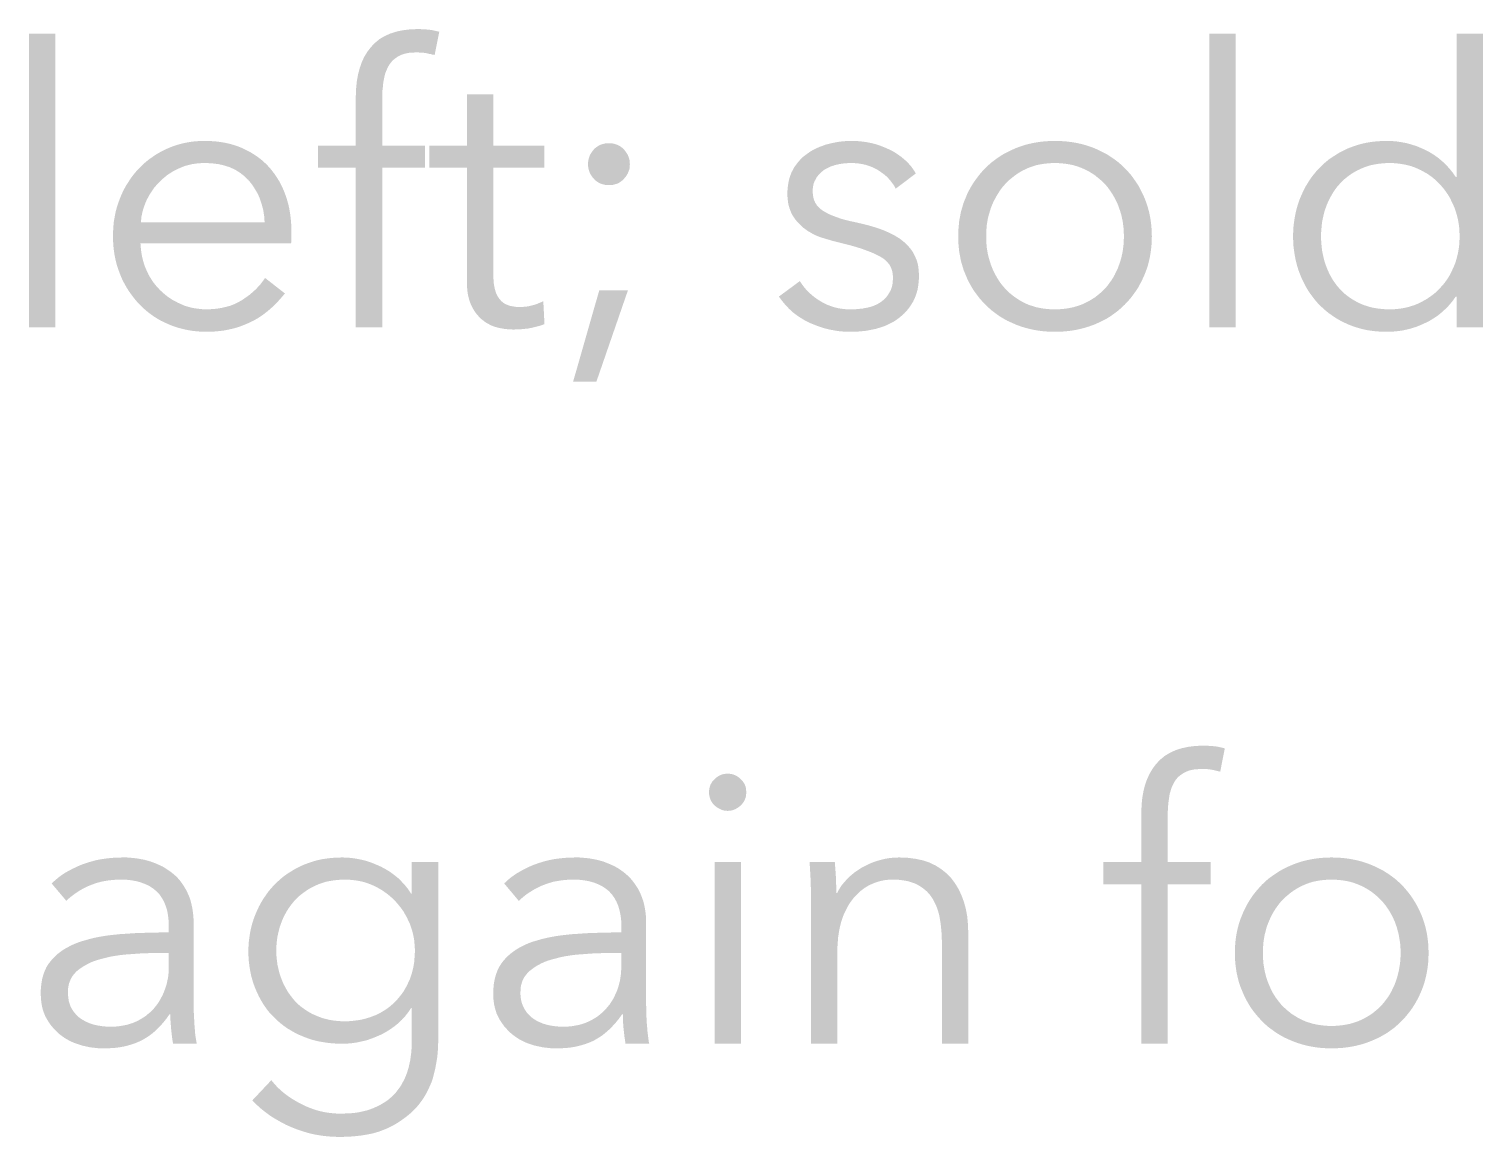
# Model space of a CAD drawing. Header units: millimetres. Extents: x 6 to 297, y 55 to 451.
# Drawn here: x 242.22 to 251.96, y 238.98 to 246.4 of the extents above; entities that cross this region are included whole.
import ezdxf

# ---------------------------------------------------------------- set-up
doc = ezdxf.new("R2010")
doc.units = ezdxf.units.MM
doc.layers.add('RASTER', color=7, linetype='Continuous')

msp = doc.modelspace()

# ---------------------------------------------------------------- hatches: boundary and pattern name
at = {"layer": 'RASTER'}
for points in [[(242.398, 244.4), (242.221, 244.4), (242.221, 246.366), (242.398, 246.366)], [(244.873, 245.469), (244.587, 245.469), (244.587, 244.4), (244.41, 244.4), (244.41, 245.469), (244.156, 245.469), (244.156, 245.617), (244.41, 245.617), (244.41, 245.95), (244.412, 246), (244.417, 246.048), (244.425, 246.093), (244.436, 246.135), (244.45, 246.175), (244.467, 246.212), (244.488, 246.246), (244.512, 246.277), (244.539, 246.305), (244.569, 246.33), (244.603, 246.35), (244.641, 246.367), (244.681, 246.38), (244.725, 246.389), (244.773, 246.395), (244.824, 246.397), (244.832, 246.397), (244.841, 246.397), (244.85, 246.396), (244.859, 246.396), (244.868, 246.395), (244.877, 246.395), (244.887, 246.394), (244.897, 246.393), (244.906, 246.392), (244.916, 246.391), (244.925, 246.389), (244.934, 246.387), (244.943, 246.385), (244.952, 246.383), (244.961, 246.381), (244.969, 246.379), (244.938, 246.223), (244.931, 246.225), (244.924, 246.226), (244.917, 246.228), (244.91, 246.23), (244.902, 246.231), (244.895, 246.233), (244.888, 246.234), (244.881, 246.236), (244.874, 246.237), (244.866, 246.238), (244.858, 246.239), (244.85, 246.239), (244.842, 246.24), (244.834, 246.24), (244.825, 246.241), (244.816, 246.241), (244.799, 246.24), (244.782, 246.239), (244.767, 246.238), (244.752, 246.235), (244.738, 246.232), (244.725, 246.228), (244.712, 246.223), (244.7, 246.217), (244.689, 246.211), (244.679, 246.204), (244.669, 246.197), (244.66, 246.189), (244.652, 246.181), (244.644, 246.171), (244.637, 246.162), (244.63, 246.151), (244.624, 246.14), (244.619, 246.129), (244.614, 246.117), (244.609, 246.105), (244.605, 246.092), (244.602, 246.079), (244.599, 246.065), (244.596, 246.051), (244.594, 246.037), (244.592, 246.022), (244.591, 246.007), (244.589, 245.992), (244.588, 245.976), (244.588, 245.961), (244.587, 245.945), (244.587, 245.929), (244.587, 245.617), (244.873, 245.617)], [(250.305, 244.4), (250.128, 244.4), (250.128, 246.366), (250.305, 246.366)], [(245.674, 245.469), (245.331, 245.469), (245.331, 244.759), (245.331, 244.742), (245.332, 244.726), (245.333, 244.711), (245.334, 244.697), (245.336, 244.683), (245.338, 244.671), (245.341, 244.658), (245.344, 244.647), (245.347, 244.636), (245.351, 244.626), (245.355, 244.617), (245.36, 244.608), (245.365, 244.599), (245.37, 244.592), (245.376, 244.585), (245.382, 244.578), (245.388, 244.572), (245.394, 244.567), (245.401, 244.562), (245.408, 244.557), (245.416, 244.553), (245.424, 244.55), (245.432, 244.547), (245.44, 244.544), (245.449, 244.542), (245.457, 244.54), (245.466, 244.539), (245.475, 244.537), (245.484, 244.536), (245.494, 244.536), (245.503, 244.535), (245.513, 244.535), (245.522, 244.535), (245.531, 244.536), (245.541, 244.537), (245.55, 244.538), (245.56, 244.539), (245.57, 244.541), (245.579, 244.543), (245.59, 244.546), (245.6, 244.548), (245.609, 244.551), (245.619, 244.554), (245.629, 244.558), (245.638, 244.562), (245.648, 244.566), (245.657, 244.57), (245.666, 244.574), (245.674, 244.421), (245.662, 244.416), (245.65, 244.412), (245.638, 244.408), (245.626, 244.405), (245.614, 244.402), (245.602, 244.399), (245.589, 244.396), (245.577, 244.394), (245.564, 244.391), (245.551, 244.39), (245.537, 244.388), (245.524, 244.387), (245.51, 244.386), (245.495, 244.385), (245.481, 244.385), (245.466, 244.384), (245.454, 244.385), (245.441, 244.385), (245.428, 244.386), (245.415, 244.388), (245.402, 244.389), (245.389, 244.392), (245.376, 244.394), (245.362, 244.397), (245.348, 244.401), (245.335, 244.405), (245.322, 244.41), (245.309, 244.416), (245.297, 244.423), (245.284, 244.43), (245.272, 244.438), (245.261, 244.447), (245.249, 244.456), (245.238, 244.467), (245.228, 244.478), (245.218, 244.49), (245.209, 244.502), (245.2, 244.516), (245.192, 244.53), (245.184, 244.546), (245.177, 244.562), (245.171, 244.579), (245.166, 244.598), (245.161, 244.618), (245.158, 244.639), (245.156, 244.661), (245.154, 244.685), (245.154, 244.709), (245.154, 245.469), (244.902, 245.469), (244.902, 245.617), (245.154, 245.617), (245.154, 245.96), (245.331, 245.96), (245.331, 245.617), (245.674, 245.617)], [(248.027, 245.328), (248.017, 245.347), (248.005, 245.364), (247.992, 245.381), (247.978, 245.397), (247.963, 245.412), (247.946, 245.426), (247.928, 245.439), (247.909, 245.452), (247.889, 245.463), (247.868, 245.473), (247.846, 245.481), (247.824, 245.488), (247.801, 245.493), (247.777, 245.497), (247.753, 245.499), (247.728, 245.5), (247.716, 245.5), (247.705, 245.499), (247.693, 245.498), (247.681, 245.497), (247.67, 245.496), (247.658, 245.494), (247.646, 245.492), (247.634, 245.489), (247.623, 245.487), (247.612, 245.483), (247.601, 245.48), (247.59, 245.476), (247.58, 245.471), (247.57, 245.466), (247.56, 245.461), (247.551, 245.456), (247.542, 245.45), (247.534, 245.443), (247.526, 245.436), (247.518, 245.429), (247.511, 245.421), (247.505, 245.413), (247.498, 245.405), (247.493, 245.396), (247.488, 245.386), (247.483, 245.377), (247.479, 245.367), (247.476, 245.356), (247.474, 245.345), (247.472, 245.334), (247.471, 245.322), (247.471, 245.31), (247.472, 245.289), (247.475, 245.27), (247.48, 245.251), (247.488, 245.234), (247.498, 245.218), (247.51, 245.204), (247.524, 245.191), (247.541, 245.179), (247.56, 245.168), (247.581, 245.157), (247.605, 245.147), (247.631, 245.137), (247.66, 245.127), (247.691, 245.118), (247.725, 245.11), (247.762, 245.102), (247.814, 245.09), (247.863, 245.077), (247.908, 245.063), (247.949, 245.048), (247.987, 245.031), (248.022, 245.013), (248.053, 244.994), (248.08, 244.973), (248.104, 244.951), (248.125, 244.927), (248.143, 244.902), (248.157, 244.874), (248.169, 244.845), (248.177, 244.814), (248.181, 244.781), (248.183, 244.746), (248.182, 244.72), (248.18, 244.696), (248.177, 244.672), (248.173, 244.65), (248.167, 244.628), (248.16, 244.608), (248.152, 244.589), (248.143, 244.57), (248.132, 244.553), (248.121, 244.536), (248.109, 244.52), (248.096, 244.505), (248.083, 244.491), (248.068, 244.478), (248.053, 244.465), (248.037, 244.453), (248.021, 244.442), (248.004, 244.432), (247.986, 244.423), (247.968, 244.414), (247.95, 244.407), (247.93, 244.4), (247.911, 244.394), (247.891, 244.388), (247.87, 244.384), (247.849, 244.38), (247.829, 244.376), (247.808, 244.374), (247.788, 244.372), (247.767, 244.37), (247.746, 244.369), (247.725, 244.369), (247.691, 244.37), (247.657, 244.372), (247.623, 244.377), (247.59, 244.383), (247.556, 244.391), (247.523, 244.401), (247.49, 244.413), (247.458, 244.426), (247.426, 244.441), (247.396, 244.459), (247.367, 244.478), (247.339, 244.499), (247.313, 244.523), (247.289, 244.548), (247.266, 244.576), (247.244, 244.605), (247.385, 244.709), (247.397, 244.69), (247.411, 244.671), (247.426, 244.653), (247.443, 244.635), (247.461, 244.619), (247.48, 244.603), (247.501, 244.588), (247.523, 244.574), (247.546, 244.561), (247.569, 244.55), (247.593, 244.541), (247.618, 244.533), (247.643, 244.527), (247.669, 244.523), (247.696, 244.52), (247.723, 244.52), (247.737, 244.52), (247.751, 244.52), (247.765, 244.521), (247.779, 244.522), (247.792, 244.524), (247.806, 244.525), (247.819, 244.528), (247.832, 244.53), (247.845, 244.533), (247.857, 244.536), (247.869, 244.54), (247.881, 244.544), (247.892, 244.549), (247.903, 244.554), (247.913, 244.56), (247.923, 244.566), (247.933, 244.573), (247.942, 244.58), (247.95, 244.588), (247.958, 244.596), (247.966, 244.604), (247.973, 244.613), (247.979, 244.623), (247.985, 244.633), (247.991, 244.643), (247.996, 244.654), (248, 244.666), (248.003, 244.678), (248.006, 244.691), (248.007, 244.704), (248.008, 244.718), (248.009, 244.733), (248.007, 244.756), (248.003, 244.778), (247.996, 244.798), (247.986, 244.817), (247.973, 244.834), (247.957, 244.85), (247.938, 244.864), (247.916, 244.877), (247.892, 244.889), (247.865, 244.901), (247.836, 244.912), (247.804, 244.924), (247.769, 244.935), (247.732, 244.946), (247.692, 244.956), (247.65, 244.967), (247.636, 244.97), (247.622, 244.974), (247.608, 244.977), (247.594, 244.981), (247.579, 244.986), (247.564, 244.99), (247.549, 244.995), (247.534, 244.999), (247.519, 245.004), (247.504, 245.01), (247.49, 245.016), (247.475, 245.023), (247.461, 245.031), (247.448, 245.039), (247.434, 245.047), (247.421, 245.057), (247.408, 245.066), (247.396, 245.077), (247.385, 245.088), (247.374, 245.099), (247.363, 245.111), (247.353, 245.124), (247.344, 245.137), (247.335, 245.151), (247.327, 245.166), (247.321, 245.182), (247.315, 245.198), (247.31, 245.216), (247.306, 245.234), (247.304, 245.253), (247.302, 245.273), (247.302, 245.294), (247.302, 245.317), (247.304, 245.339), (247.307, 245.361), (247.311, 245.381), (247.316, 245.401), (247.322, 245.419), (247.329, 245.437), (247.338, 245.454), (247.347, 245.471), (247.358, 245.486), (247.369, 245.501), (247.381, 245.515), (247.393, 245.528), (247.406, 245.541), (247.421, 245.552), (247.436, 245.563), (247.451, 245.574), (247.467, 245.584), (247.484, 245.593), (247.501, 245.601), (247.518, 245.608), (247.537, 245.615), (247.555, 245.622), (247.575, 245.627), (247.594, 245.632), (247.614, 245.636), (247.634, 245.64), (247.654, 245.643), (247.674, 245.645), (247.695, 245.647), (247.715, 245.648), (247.736, 245.648), (247.768, 245.647), (247.799, 245.644), (247.83, 245.64), (247.861, 245.634), (247.892, 245.626), (247.923, 245.616), (247.953, 245.604), (247.983, 245.591), (248.012, 245.576), (248.039, 245.559), (248.064, 245.541), (248.087, 245.522), (248.109, 245.501), (248.129, 245.479), (248.146, 245.455), (248.162, 245.43)], [(250.136, 240.669), (249.85, 240.669), (249.85, 239.6), (249.673, 239.6), (249.673, 240.669), (249.418, 240.669), (249.418, 240.817), (249.673, 240.817), (249.673, 241.15), (249.674, 241.2), (249.679, 241.248), (249.687, 241.293), (249.698, 241.336), (249.712, 241.375), (249.73, 241.412), (249.75, 241.446), (249.774, 241.477), (249.801, 241.505), (249.832, 241.53), (249.866, 241.55), (249.903, 241.567), (249.944, 241.58), (249.988, 241.589), (250.035, 241.595), (250.086, 241.597), (250.095, 241.597), (250.103, 241.597), (250.112, 241.596), (250.121, 241.596), (250.13, 241.595), (250.14, 241.595), (250.149, 241.594), (250.159, 241.593), (250.169, 241.592), (250.178, 241.591), (250.188, 241.589), (250.197, 241.587), (250.206, 241.585), (250.215, 241.583), (250.223, 241.581), (250.232, 241.579), (250.201, 241.423), (250.193, 241.425), (250.186, 241.426), (250.179, 241.428), (250.172, 241.43), (250.165, 241.431), (250.158, 241.433), (250.151, 241.434), (250.143, 241.436), (250.136, 241.437), (250.129, 241.438), (250.121, 241.439), (250.113, 241.44), (250.105, 241.44), (250.096, 241.44), (250.087, 241.441), (250.078, 241.441), (250.061, 241.44), (250.045, 241.439), (250.029, 241.438), (250.014, 241.435), (250, 241.432), (249.987, 241.428), (249.974, 241.423), (249.963, 241.417), (249.952, 241.411), (249.941, 241.404), (249.932, 241.397), (249.922, 241.389), (249.914, 241.381), (249.906, 241.371), (249.899, 241.362), (249.892, 241.351), (249.887, 241.34), (249.881, 241.329), (249.876, 241.317), (249.872, 241.305), (249.868, 241.292), (249.864, 241.279), (249.861, 241.265), (249.859, 241.251), (249.857, 241.237), (249.855, 241.222), (249.853, 241.207), (249.852, 241.192), (249.851, 241.176), (249.85, 241.161), (249.85, 241.145), (249.85, 241.129), (249.85, 240.817), (250.136, 240.817)], [(247.619, 240.817), (247.62, 240.804), (247.621, 240.791), (247.622, 240.778), (247.623, 240.765), (247.624, 240.751), (247.625, 240.737), (247.626, 240.722), (247.627, 240.708), (247.627, 240.693), (247.628, 240.679), (247.628, 240.666), (247.629, 240.653), (247.629, 240.641), (247.629, 240.63), (247.629, 240.619), (247.629, 240.609), (247.634, 240.609), (247.648, 240.635), (247.664, 240.66), (247.683, 240.683), (247.703, 240.705), (247.725, 240.726), (247.749, 240.746), (247.775, 240.764), (247.803, 240.782), (247.833, 240.797), (247.863, 240.811), (247.893, 240.822), (247.924, 240.831), (247.955, 240.839), (247.986, 240.844), (248.018, 240.847), (248.05, 240.848), (248.106, 240.846), (248.159, 240.839), (248.208, 240.829), (248.253, 240.814), (248.294, 240.794), (248.332, 240.77), (248.367, 240.742), (248.398, 240.71), (248.425, 240.674), (248.448, 240.636), (248.468, 240.594), (248.484, 240.55), (248.497, 240.503), (248.506, 240.454), (248.511, 240.401), (248.513, 240.346), (248.513, 239.6), (248.336, 239.6), (248.336, 240.273), (248.336, 240.297), (248.335, 240.32), (248.334, 240.343), (248.332, 240.365), (248.33, 240.387), (248.328, 240.407), (248.324, 240.428), (248.321, 240.448), (248.317, 240.467), (248.312, 240.485), (248.306, 240.503), (248.3, 240.52), (248.293, 240.536), (248.285, 240.552), (248.277, 240.567), (248.267, 240.582), (248.258, 240.595), (248.247, 240.608), (248.236, 240.62), (248.223, 240.631), (248.21, 240.642), (248.196, 240.651), (248.182, 240.66), (248.166, 240.669), (248.15, 240.676), (248.132, 240.682), (248.114, 240.688), (248.094, 240.692), (248.074, 240.695), (248.052, 240.698), (248.03, 240.699), (248.006, 240.7), (247.989, 240.699), (247.971, 240.698), (247.954, 240.696), (247.937, 240.693), (247.92, 240.689), (247.903, 240.684), (247.886, 240.678), (247.87, 240.671), (247.853, 240.664), (247.837, 240.655), (247.822, 240.646), (247.807, 240.635), (247.792, 240.624), (247.778, 240.611), (247.765, 240.598), (247.751, 240.584), (247.739, 240.569), (247.727, 240.553), (247.715, 240.536), (247.705, 240.518), (247.695, 240.499), (247.685, 240.479), (247.676, 240.458), (247.668, 240.436), (247.661, 240.413), (247.655, 240.389), (247.649, 240.364), (247.645, 240.338), (247.641, 240.311), (247.639, 240.283), (247.637, 240.254), (247.637, 240.224), (247.637, 239.6), (247.46, 239.6), (247.46, 240.549), (247.46, 240.562), (247.46, 240.575), (247.46, 240.59), (247.46, 240.606), (247.459, 240.622), (247.459, 240.639), (247.458, 240.657), (247.458, 240.676), (247.457, 240.696), (247.456, 240.714), (247.455, 240.733), (247.454, 240.751), (247.453, 240.768), (247.452, 240.785), (247.451, 240.801), (247.45, 240.817)]]:
    msp.add_hatch(color=7, dxfattribs=at).paths.add_polyline_path(points)
h = msp.add_hatch(color=7, dxfattribs=at)
h.paths.add_polyline_path([(251.779, 244.605), (251.759, 244.577), (251.737, 244.55), (251.714, 244.526), (251.689, 244.503), (251.663, 244.481), (251.635, 244.462), (251.606, 244.444), (251.576, 244.429), (251.545, 244.415), (251.513, 244.402), (251.481, 244.392), (251.449, 244.384), (251.417, 244.377), (251.384, 244.373), (251.352, 244.37), (251.319, 244.369), (251.283, 244.37), (251.249, 244.372), (251.215, 244.376), (251.182, 244.381), (251.151, 244.388), (251.119, 244.397), (251.089, 244.407), (251.06, 244.418), (251.032, 244.431), (251.004, 244.445), (250.978, 244.46), (250.953, 244.477), (250.928, 244.494), (250.905, 244.513), (250.883, 244.533), (250.862, 244.553), (250.842, 244.575), (250.824, 244.598), (250.806, 244.622), (250.789, 244.647), (250.774, 244.673), (250.76, 244.7), (250.747, 244.727), (250.735, 244.756), (250.724, 244.786), (250.715, 244.816), (250.707, 244.847), (250.701, 244.878), (250.696, 244.91), (250.692, 244.942), (250.69, 244.975), (250.689, 245.008), (250.69, 245.042), (250.692, 245.075), (250.696, 245.107), (250.701, 245.139), (250.707, 245.17), (250.715, 245.201), (250.724, 245.231), (250.735, 245.261), (250.747, 245.289), (250.76, 245.317), (250.774, 245.344), (250.79, 245.37), (250.806, 245.395), (250.824, 245.419), (250.842, 245.441), (250.862, 245.463), (250.883, 245.484), (250.905, 245.504), (250.928, 245.523), (250.953, 245.54), (250.978, 245.556), (251.004, 245.572), (251.032, 245.586), (251.06, 245.599), (251.089, 245.61), (251.119, 245.62), (251.151, 245.629), (251.182, 245.636), (251.215, 245.641), (251.249, 245.645), (251.283, 245.647), (251.319, 245.648), (251.352, 245.647), (251.384, 245.644), (251.417, 245.639), (251.449, 245.633), (251.481, 245.624), (251.513, 245.614), (251.545, 245.601), (251.576, 245.587), (251.606, 245.571), (251.635, 245.553), (251.663, 245.533), (251.689, 245.511), (251.714, 245.488), (251.737, 245.462), (251.759, 245.435), (251.779, 245.406), (251.784, 245.406), (251.784, 246.366), (251.961, 246.366), (251.961, 244.4), (251.784, 244.4), (251.784, 244.605)])
h.paths.add_polyline_path([(250.877, 245.008), (250.877, 244.983), (250.879, 244.958), (250.881, 244.934), (250.884, 244.91), (250.889, 244.886), (250.894, 244.863), (250.9, 244.84), (250.908, 244.817), (250.916, 244.795), (250.925, 244.774), (250.935, 244.753), (250.946, 244.733), (250.957, 244.714), (250.97, 244.696), (250.983, 244.678), (250.998, 244.661), (251.013, 244.645), (251.028, 244.63), (251.045, 244.616), (251.063, 244.602), (251.081, 244.59), (251.101, 244.578), (251.121, 244.567), (251.142, 244.557), (251.164, 244.548), (251.186, 244.541), (251.209, 244.534), (251.233, 244.529), (251.258, 244.525), (251.284, 244.522), (251.31, 244.52), (251.337, 244.52), (251.362, 244.52), (251.387, 244.522), (251.411, 244.525), (251.434, 244.529), (251.457, 244.534), (251.48, 244.541), (251.502, 244.548), (251.524, 244.557), (251.545, 244.567), (251.565, 244.578), (251.585, 244.589), (251.604, 244.602), (251.622, 244.615), (251.64, 244.629), (251.656, 244.644), (251.672, 244.66), (251.687, 244.677), (251.702, 244.694), (251.715, 244.712), (251.728, 244.731), (251.74, 244.751), (251.75, 244.771), (251.76, 244.793), (251.77, 244.815), (251.778, 244.837), (251.785, 244.86), (251.791, 244.884), (251.796, 244.908), (251.8, 244.932), (251.803, 244.957), (251.804, 244.983), (251.805, 245.008), (251.804, 245.034), (251.803, 245.06), (251.8, 245.084), (251.796, 245.109), (251.791, 245.133), (251.785, 245.156), (251.778, 245.179), (251.77, 245.202), (251.76, 245.224), (251.75, 245.245), (251.74, 245.266), (251.728, 245.286), (251.715, 245.305), (251.702, 245.323), (251.687, 245.341), (251.672, 245.358), (251.656, 245.374), (251.64, 245.389), (251.622, 245.404), (251.604, 245.417), (251.585, 245.43), (251.565, 245.441), (251.545, 245.452), (251.524, 245.462), (251.502, 245.471), (251.48, 245.479), (251.457, 245.485), (251.434, 245.49), (251.411, 245.494), (251.387, 245.497), (251.362, 245.499), (251.337, 245.5), (251.31, 245.499), (251.284, 245.497), (251.258, 245.494), (251.233, 245.49), (251.209, 245.485), (251.186, 245.478), (251.164, 245.47), (251.142, 245.461), (251.121, 245.451), (251.101, 245.44), (251.081, 245.428), (251.063, 245.415), (251.045, 245.401), (251.028, 245.387), (251.013, 245.372), (250.998, 245.356), (250.983, 245.339), (250.97, 245.321), (250.957, 245.302), (250.946, 245.283), (250.935, 245.263), (250.925, 245.243), (250.916, 245.222), (250.908, 245.2), (250.9, 245.177), (250.894, 245.154), (250.889, 245.131), (250.884, 245.107), (250.881, 245.083), (250.879, 245.058), (250.877, 245.034), (250.877, 245.008)], flags=0)
h = msp.add_hatch(color=7, dxfattribs=at)
h.paths.add_polyline_path([(243.799, 245.102), (243.796, 245.144), (243.79, 245.184), (243.78, 245.222), (243.768, 245.259), (243.753, 245.294), (243.734, 245.326), (243.713, 245.358), (243.689, 245.387), (243.662, 245.413), (243.632, 245.436), (243.6, 245.456), (243.564, 245.472), (243.527, 245.484), (243.486, 245.493), (243.442, 245.498), (243.396, 245.5), (243.375, 245.499), (243.353, 245.498), (243.332, 245.495), (243.311, 245.492), (243.291, 245.487), (243.271, 245.482), (243.252, 245.475), (243.233, 245.467), (243.214, 245.459), (243.196, 245.45), (243.179, 245.44), (243.162, 245.429), (243.145, 245.418), (243.13, 245.405), (243.115, 245.393), (243.1, 245.379), (243.086, 245.365), (243.073, 245.35), (243.06, 245.335), (243.049, 245.319), (243.038, 245.303), (243.027, 245.286), (243.018, 245.269), (243.009, 245.252), (243.001, 245.234), (242.994, 245.215), (242.988, 245.197), (242.982, 245.178), (242.978, 245.16), (242.974, 245.141), (242.972, 245.121), (242.97, 245.102)], flags=0)
h.paths.add_polyline_path([(243.979, 245.045), (243.979, 245.04), (243.979, 245.036), (243.979, 245.031), (243.979, 245.026), (243.979, 245.021), (243.979, 245.016), (243.979, 245.011), (243.979, 245.006), (243.979, 245.001), (243.979, 244.995), (243.978, 244.99), (243.978, 244.984), (243.978, 244.979), (243.977, 244.973), (243.977, 244.967), (243.976, 244.962), (242.967, 244.962), (242.969, 244.939), (242.971, 244.917), (242.974, 244.895), (242.978, 244.873), (242.983, 244.852), (242.989, 244.831), (242.996, 244.81), (243.004, 244.79), (243.013, 244.77), (243.022, 244.751), (243.033, 244.732), (243.044, 244.715), (243.056, 244.697), (243.069, 244.681), (243.083, 244.665), (243.097, 244.65), (243.113, 244.635), (243.129, 244.621), (243.145, 244.608), (243.162, 244.596), (243.18, 244.584), (243.199, 244.574), (243.218, 244.564), (243.238, 244.555), (243.258, 244.546), (243.279, 244.539), (243.3, 244.533), (243.322, 244.528), (243.344, 244.525), (243.366, 244.522), (243.389, 244.52), (243.412, 244.52), (243.446, 244.521), (243.479, 244.524), (243.51, 244.529), (243.54, 244.536), (243.57, 244.544), (243.597, 244.555), (243.624, 244.568), (243.65, 244.583), (243.674, 244.6), (243.697, 244.616), (243.718, 244.634), (243.738, 244.652), (243.756, 244.671), (243.773, 244.69), (243.788, 244.71), (243.802, 244.73), (243.935, 244.626), (243.907, 244.593), (243.879, 244.562), (243.85, 244.534), (243.82, 244.508), (243.789, 244.484), (243.758, 244.463), (243.727, 244.445), (243.694, 244.429), (243.661, 244.415), (243.627, 244.402), (243.593, 244.392), (243.558, 244.384), (243.522, 244.377), (243.486, 244.373), (243.449, 244.37), (243.412, 244.369), (243.379, 244.37), (243.346, 244.372), (243.313, 244.376), (243.282, 244.381), (243.251, 244.388), (243.22, 244.396), (243.19, 244.406), (243.161, 244.417), (243.133, 244.43), (243.105, 244.443), (243.079, 244.458), (243.054, 244.474), (243.029, 244.492), (243.006, 244.51), (242.984, 244.53), (242.962, 244.551), (242.942, 244.573), (242.923, 244.596), (242.905, 244.62), (242.888, 244.644), (242.872, 244.67), (242.857, 244.697), (242.843, 244.725), (242.831, 244.754), (242.82, 244.783), (242.81, 244.813), (242.802, 244.844), (242.795, 244.876), (242.79, 244.908), (242.786, 244.941), (242.784, 244.974), (242.783, 245.008), (242.784, 245.043), (242.786, 245.076), (242.789, 245.109), (242.795, 245.141), (242.801, 245.173), (242.809, 245.203), (242.819, 245.234), (242.83, 245.263), (242.842, 245.292), (242.855, 245.32), (242.87, 245.347), (242.886, 245.372), (242.902, 245.397), (242.92, 245.421), (242.939, 245.444), (242.96, 245.466), (242.981, 245.487), (243.003, 245.507), (243.026, 245.525), (243.05, 245.542), (243.075, 245.559), (243.1, 245.573), (243.127, 245.587), (243.155, 245.6), (243.183, 245.611), (243.212, 245.621), (243.241, 245.629), (243.271, 245.636), (243.301, 245.641), (243.333, 245.645), (243.364, 245.647), (243.396, 245.648), (243.432, 245.647), (243.466, 245.645), (243.499, 245.641), (243.531, 245.636), (243.562, 245.629), (243.592, 245.621), (243.621, 245.611), (243.649, 245.6), (243.675, 245.587), (243.701, 245.574), (243.725, 245.559), (243.749, 245.543), (243.771, 245.527), (243.792, 245.509), (243.812, 245.49), (243.831, 245.47), (243.848, 245.449), (243.865, 245.427), (243.88, 245.405), (243.895, 245.381), (243.908, 245.357), (243.92, 245.332), (243.931, 245.306), (243.941, 245.279), (243.95, 245.251), (243.958, 245.223), (243.964, 245.195), (243.969, 245.166), (243.973, 245.136), (243.976, 245.106), (243.978, 245.076), (243.979, 245.045)])
h = msp.add_hatch(color=7, dxfattribs=at)
h.paths.add_polyline_path([(249.743, 245.008), (249.742, 244.974), (249.74, 244.941), (249.736, 244.908), (249.731, 244.876), (249.724, 244.844), (249.716, 244.813), (249.706, 244.783), (249.695, 244.754), (249.682, 244.725), (249.668, 244.697), (249.654, 244.67), (249.637, 244.644), (249.62, 244.62), (249.602, 244.596), (249.582, 244.573), (249.561, 244.551), (249.539, 244.53), (249.516, 244.51), (249.492, 244.492), (249.467, 244.474), (249.441, 244.458), (249.413, 244.443), (249.385, 244.43), (249.356, 244.417), (249.325, 244.406), (249.294, 244.396), (249.263, 244.388), (249.23, 244.381), (249.197, 244.376), (249.163, 244.372), (249.128, 244.37), (249.093, 244.369), (249.058, 244.37), (249.024, 244.372), (248.991, 244.376), (248.958, 244.381), (248.926, 244.388), (248.894, 244.396), (248.863, 244.406), (248.833, 244.417), (248.804, 244.43), (248.775, 244.443), (248.748, 244.458), (248.722, 244.474), (248.697, 244.492), (248.673, 244.51), (248.65, 244.53), (248.628, 244.551), (248.607, 244.573), (248.587, 244.596), (248.569, 244.62), (248.551, 244.644), (248.535, 244.67), (248.52, 244.697), (248.506, 244.725), (248.494, 244.754), (248.482, 244.783), (248.473, 244.813), (248.464, 244.844), (248.458, 244.876), (248.452, 244.908), (248.449, 244.941), (248.446, 244.974), (248.446, 245.008), (248.446, 245.043), (248.449, 245.076), (248.452, 245.109), (248.458, 245.141), (248.464, 245.173), (248.473, 245.203), (248.482, 245.234), (248.494, 245.263), (248.506, 245.292), (248.52, 245.32), (248.535, 245.347), (248.551, 245.372), (248.569, 245.397), (248.587, 245.421), (248.607, 245.444), (248.628, 245.466), (248.65, 245.487), (248.673, 245.507), (248.697, 245.525), (248.722, 245.542), (248.748, 245.559), (248.775, 245.573), (248.804, 245.587), (248.833, 245.6), (248.863, 245.611), (248.894, 245.621), (248.926, 245.629), (248.958, 245.636), (248.991, 245.641), (249.024, 245.645), (249.058, 245.647), (249.093, 245.648), (249.128, 245.647), (249.163, 245.645), (249.197, 245.641), (249.23, 245.636), (249.263, 245.629), (249.294, 245.621), (249.325, 245.611), (249.356, 245.6), (249.385, 245.587), (249.413, 245.573), (249.441, 245.559), (249.467, 245.542), (249.492, 245.525), (249.516, 245.507), (249.539, 245.487), (249.561, 245.466), (249.582, 245.444), (249.602, 245.421), (249.62, 245.397), (249.637, 245.372), (249.654, 245.347), (249.668, 245.32), (249.682, 245.292), (249.695, 245.263), (249.706, 245.234), (249.716, 245.203), (249.724, 245.173), (249.731, 245.141), (249.736, 245.109), (249.74, 245.076), (249.742, 245.043), (249.743, 245.008)])
h.paths.add_polyline_path([(249.556, 245.008), (249.555, 245.034), (249.554, 245.058), (249.551, 245.083), (249.548, 245.107), (249.543, 245.131), (249.538, 245.154), (249.531, 245.177), (249.523, 245.2), (249.515, 245.222), (249.505, 245.243), (249.495, 245.263), (249.484, 245.283), (249.472, 245.302), (249.459, 245.321), (249.446, 245.339), (249.431, 245.356), (249.416, 245.372), (249.399, 245.387), (249.382, 245.401), (249.365, 245.415), (249.346, 245.428), (249.327, 245.44), (249.306, 245.451), (249.285, 245.461), (249.264, 245.47), (249.241, 245.478), (249.218, 245.485), (249.194, 245.49), (249.17, 245.494), (249.145, 245.497), (249.119, 245.499), (249.093, 245.5), (249.067, 245.499), (249.041, 245.497), (249.016, 245.494), (248.992, 245.49), (248.968, 245.485), (248.946, 245.478), (248.923, 245.47), (248.902, 245.461), (248.881, 245.451), (248.861, 245.44), (248.842, 245.428), (248.824, 245.415), (248.806, 245.401), (248.789, 245.387), (248.773, 245.372), (248.758, 245.356), (248.743, 245.339), (248.729, 245.321), (248.717, 245.302), (248.705, 245.283), (248.694, 245.263), (248.683, 245.243), (248.674, 245.222), (248.665, 245.2), (248.658, 245.177), (248.651, 245.154), (248.645, 245.131), (248.641, 245.107), (248.637, 245.083), (248.635, 245.058), (248.633, 245.034), (248.633, 245.008), (248.633, 244.983), (248.635, 244.958), (248.637, 244.934), (248.641, 244.91), (248.645, 244.886), (248.651, 244.863), (248.658, 244.84), (248.665, 244.817), (248.674, 244.795), (248.683, 244.774), (248.694, 244.753), (248.705, 244.733), (248.717, 244.714), (248.729, 244.696), (248.743, 244.678), (248.758, 244.661), (248.773, 244.645), (248.789, 244.63), (248.806, 244.616), (248.824, 244.602), (248.842, 244.59), (248.861, 244.578), (248.881, 244.567), (248.902, 244.557), (248.923, 244.548), (248.946, 244.541), (248.968, 244.534), (248.992, 244.529), (249.016, 244.525), (249.041, 244.522), (249.067, 244.52), (249.093, 244.52), (249.119, 244.52), (249.145, 244.522), (249.17, 244.525), (249.194, 244.529), (249.218, 244.534), (249.241, 244.541), (249.264, 244.548), (249.285, 244.557), (249.306, 244.567), (249.327, 244.578), (249.346, 244.59), (249.365, 244.602), (249.382, 244.616), (249.399, 244.63), (249.416, 244.645), (249.431, 244.661), (249.446, 244.678), (249.459, 244.696), (249.472, 244.714), (249.484, 244.733), (249.495, 244.753), (249.505, 244.774), (249.515, 244.795), (249.523, 244.817), (249.531, 244.84), (249.538, 244.863), (249.543, 244.886), (249.548, 244.91), (249.551, 244.934), (249.554, 244.958), (249.555, 244.983), (249.556, 245.008)], flags=0)
h = msp.add_hatch(color=7, dxfattribs=at)
h.paths.add_polyline_path([(246.246, 245.492), (246.245, 245.479), (246.244, 245.465), (246.241, 245.453), (246.236, 245.44), (246.231, 245.428), (246.224, 245.417), (246.216, 245.405), (246.207, 245.395), (246.197, 245.384), (246.186, 245.376), (246.174, 245.368), (246.162, 245.362), (246.149, 245.358), (246.135, 245.354), (246.121, 245.352), (246.106, 245.352), (246.09, 245.352), (246.076, 245.354), (246.062, 245.358), (246.049, 245.362), (246.037, 245.368), (246.025, 245.376), (246.014, 245.384), (246.004, 245.395), (245.995, 245.405), (245.987, 245.417), (245.98, 245.428), (245.975, 245.44), (245.971, 245.453), (245.968, 245.465), (245.966, 245.479), (245.965, 245.492), (245.966, 245.505), (245.968, 245.519), (245.971, 245.531), (245.975, 245.544), (245.98, 245.556), (245.987, 245.567), (245.995, 245.579), (246.004, 245.59), (246.014, 245.6), (246.025, 245.608), (246.037, 245.616), (246.049, 245.622), (246.062, 245.626), (246.076, 245.63), (246.09, 245.632), (246.106, 245.632), (246.121, 245.632), (246.135, 245.63), (246.149, 245.626), (246.162, 245.622), (246.174, 245.616), (246.186, 245.608), (246.197, 245.6), (246.207, 245.59), (246.216, 245.579), (246.224, 245.567), (246.231, 245.556), (246.236, 245.544), (246.241, 245.531), (246.244, 245.519), (246.245, 245.505), (246.246, 245.492)])
h.paths.add_polyline_path([(246.022, 244.036), (245.866, 244.036), (246.041, 244.647), (246.233, 244.647)])
h = msp.add_hatch(color=7, dxfattribs=at)
h.paths.add_polyline_path([(246.99, 239.6), (246.813, 239.6), (246.813, 240.817), (246.99, 240.817)])
h.paths.add_polyline_path([(247.026, 241.285), (247.025, 241.271), (247.024, 241.259), (247.021, 241.247), (247.016, 241.235), (247.011, 241.224), (247.004, 241.214), (246.996, 241.204), (246.987, 241.195), (246.977, 241.187), (246.967, 241.18), (246.957, 241.174), (246.946, 241.169), (246.935, 241.165), (246.924, 241.162), (246.913, 241.161), (246.901, 241.16), (246.89, 241.161), (246.878, 241.162), (246.867, 241.165), (246.856, 241.169), (246.846, 241.174), (246.835, 241.18), (246.825, 241.187), (246.815, 241.195), (246.806, 241.204), (246.798, 241.214), (246.792, 241.224), (246.786, 241.235), (246.782, 241.247), (246.779, 241.259), (246.777, 241.271), (246.776, 241.285), (246.777, 241.298), (246.779, 241.311), (246.782, 241.323), (246.786, 241.335), (246.792, 241.345), (246.798, 241.356), (246.806, 241.365), (246.815, 241.374), (246.825, 241.383), (246.835, 241.39), (246.846, 241.396), (246.856, 241.401), (246.867, 241.405), (246.878, 241.407), (246.89, 241.409), (246.901, 241.41), (246.913, 241.409), (246.924, 241.407), (246.935, 241.405), (246.946, 241.401), (246.957, 241.396), (246.967, 241.39), (246.977, 241.383), (246.987, 241.374), (246.996, 241.365), (247.004, 241.356), (247.011, 241.345), (247.016, 241.335), (247.021, 241.323), (247.024, 241.311), (247.025, 241.298), (247.026, 241.285)])
h = msp.add_hatch(color=7, dxfattribs=at)
h.paths.add_polyline_path([(243.157, 240.385), (243.156, 240.424), (243.152, 240.459), (243.146, 240.493), (243.136, 240.524), (243.125, 240.552), (243.11, 240.578), (243.094, 240.601), (243.074, 240.622), (243.052, 240.64), (243.028, 240.656), (243.001, 240.669), (242.972, 240.68), (242.941, 240.689), (242.907, 240.695), (242.871, 240.699), (242.832, 240.7), (242.805, 240.699), (242.779, 240.697), (242.752, 240.694), (242.727, 240.69), (242.702, 240.685), (242.677, 240.678), (242.653, 240.67), (242.629, 240.661), (242.606, 240.651), (242.584, 240.64), (242.563, 240.628), (242.543, 240.615), (242.524, 240.602), (242.505, 240.588), (242.487, 240.573), (242.471, 240.557), (242.372, 240.674), (242.392, 240.692), (242.413, 240.71), (242.435, 240.727), (242.459, 240.743), (242.485, 240.758), (242.512, 240.772), (242.541, 240.786), (242.571, 240.799), (242.602, 240.81), (242.635, 240.82), (242.668, 240.829), (242.703, 240.836), (242.738, 240.841), (242.774, 240.845), (242.812, 240.847), (242.85, 240.848), (242.875, 240.848), (242.899, 240.846), (242.923, 240.844), (242.946, 240.841), (242.969, 240.837), (242.991, 240.833), (243.013, 240.827), (243.035, 240.821), (243.056, 240.813), (243.077, 240.805), (243.096, 240.796), (243.116, 240.787), (243.134, 240.776), (243.152, 240.764), (243.169, 240.752), (243.186, 240.739), (243.202, 240.725), (243.217, 240.71), (243.231, 240.694), (243.244, 240.677), (243.256, 240.659), (243.267, 240.641), (243.278, 240.621), (243.287, 240.601), (243.296, 240.58), (243.303, 240.558), (243.309, 240.535), (243.314, 240.511), (243.318, 240.486), (243.321, 240.46), (243.323, 240.434), (243.324, 240.406), (243.324, 239.873), (243.324, 239.855), (243.324, 239.838), (243.324, 239.82), (243.325, 239.801), (243.326, 239.783), (243.327, 239.765), (243.328, 239.746), (243.329, 239.727), (243.33, 239.709), (243.332, 239.691), (243.333, 239.674), (243.335, 239.658), (243.337, 239.642), (243.34, 239.627), (243.342, 239.613), (243.344, 239.6), (243.186, 239.6), (243.184, 239.611), (243.182, 239.623), (243.18, 239.634), (243.179, 239.646), (243.177, 239.658), (243.176, 239.671), (243.174, 239.683), (243.173, 239.696), (243.172, 239.709), (243.171, 239.722), (243.17, 239.735), (243.169, 239.748), (243.168, 239.76), (243.168, 239.773), (243.168, 239.785), (243.168, 239.798), (243.162, 239.798), (243.141, 239.768), (243.119, 239.741), (243.097, 239.716), (243.074, 239.693), (243.05, 239.672), (243.025, 239.653), (243, 239.637), (242.974, 239.622), (242.947, 239.61), (242.919, 239.599), (242.889, 239.59), (242.858, 239.582), (242.826, 239.576), (242.792, 239.572), (242.757, 239.57), (242.72, 239.569), (242.703, 239.569), (242.685, 239.57), (242.667, 239.572), (242.649, 239.574), (242.631, 239.576), (242.613, 239.58), (242.595, 239.584), (242.576, 239.588), (242.558, 239.594), (242.54, 239.6), (242.522, 239.606), (242.505, 239.614), (242.489, 239.622), (242.472, 239.631), (242.456, 239.641), (242.441, 239.652), (242.426, 239.663), (242.412, 239.676), (242.398, 239.689), (242.385, 239.703), (242.373, 239.717), (242.361, 239.733), (242.35, 239.749), (242.34, 239.766), (242.33, 239.784), (242.322, 239.803), (242.315, 239.823), (242.309, 239.844), (242.305, 239.866), (242.302, 239.889), (242.3, 239.913), (242.299, 239.938), (242.3, 239.972), (242.304, 240.005), (242.309, 240.035), (242.317, 240.064), (242.327, 240.091), (242.339, 240.116), (242.354, 240.139), (242.371, 240.16), (242.389, 240.18), (242.409, 240.199), (242.431, 240.216), (242.454, 240.232), (242.479, 240.246), (242.505, 240.26), (242.533, 240.272), (242.562, 240.283), (242.592, 240.292), (242.624, 240.301), (242.656, 240.309), (242.69, 240.316), (242.725, 240.322), (242.761, 240.327), (242.798, 240.331), (242.836, 240.335), (242.875, 240.337), (242.914, 240.34), (242.954, 240.342), (242.994, 240.343), (243.034, 240.345), (243.075, 240.345), (243.116, 240.346), (243.157, 240.346)])
h.paths.add_polyline_path([(243.105, 240.208), (243.078, 240.208), (243.051, 240.208), (243.023, 240.207), (242.996, 240.206), (242.968, 240.205), (242.941, 240.203), (242.913, 240.201), (242.886, 240.199), (242.858, 240.197), (242.832, 240.194), (242.806, 240.19), (242.78, 240.186), (242.755, 240.181), (242.731, 240.175), (242.708, 240.169), (242.685, 240.163), (242.663, 240.156), (242.642, 240.148), (242.623, 240.139), (242.604, 240.129), (242.586, 240.119), (242.569, 240.108), (242.553, 240.096), (242.538, 240.084), (242.525, 240.07), (242.513, 240.055), (242.504, 240.04), (242.496, 240.023), (242.489, 240.005), (242.485, 239.987), (242.482, 239.967), (242.481, 239.946), (242.482, 239.93), (242.483, 239.915), (242.485, 239.9), (242.487, 239.886), (242.491, 239.873), (242.495, 239.86), (242.5, 239.848), (242.506, 239.837), (242.512, 239.826), (242.519, 239.816), (242.527, 239.806), (242.535, 239.797), (242.543, 239.788), (242.552, 239.78), (242.562, 239.772), (242.572, 239.765), (242.583, 239.759), (242.594, 239.752), (242.605, 239.747), (242.616, 239.742), (242.628, 239.737), (242.64, 239.733), (242.652, 239.729), (242.665, 239.726), (242.677, 239.723), (242.69, 239.721), (242.703, 239.719), (242.716, 239.717), (242.728, 239.716), (242.741, 239.715), (242.754, 239.715), (242.767, 239.714), (242.79, 239.715), (242.813, 239.716), (242.834, 239.719), (242.856, 239.723), (242.876, 239.727), (242.896, 239.733), (242.915, 239.739), (242.934, 239.747), (242.951, 239.755), (242.969, 239.765), (242.985, 239.775), (243.001, 239.785), (243.015, 239.797), (243.03, 239.809), (243.043, 239.822), (243.056, 239.835), (243.068, 239.85), (243.079, 239.864), (243.09, 239.88), (243.099, 239.895), (243.108, 239.912), (243.117, 239.929), (243.124, 239.946), (243.131, 239.964), (243.137, 239.982), (243.143, 240.001), (243.147, 240.02), (243.151, 240.039), (243.154, 240.058), (243.156, 240.078), (243.157, 240.097), (243.157, 240.117), (243.157, 240.208)], flags=0)
h = msp.add_hatch(color=7, dxfattribs=at)
h.paths.add_polyline_path([(243.844, 239.356), (243.863, 239.333), (243.883, 239.311), (243.906, 239.289), (243.93, 239.269), (243.955, 239.25), (243.983, 239.231), (244.012, 239.214), (244.043, 239.197), (244.074, 239.182), (244.106, 239.169), (244.139, 239.157), (244.172, 239.148), (244.206, 239.141), (244.24, 239.136), (244.274, 239.133), (244.309, 239.132), (244.341, 239.133), (244.372, 239.134), (244.401, 239.137), (244.429, 239.141), (244.456, 239.147), (244.482, 239.153), (244.507, 239.161), (244.53, 239.17), (244.552, 239.18), (244.573, 239.19), (244.593, 239.202), (244.612, 239.214), (244.63, 239.227), (244.647, 239.242), (244.662, 239.257), (244.677, 239.272), (244.69, 239.289), (244.703, 239.306), (244.715, 239.324), (244.725, 239.343), (244.735, 239.362), (244.744, 239.382), (244.752, 239.403), (244.759, 239.425), (244.765, 239.446), (244.77, 239.469), (244.775, 239.491), (244.778, 239.515), (244.781, 239.538), (244.783, 239.562), (244.784, 239.586), (244.785, 239.61), (244.785, 239.839), (244.78, 239.839), (244.761, 239.811), (244.741, 239.785), (244.719, 239.761), (244.695, 239.738), (244.669, 239.717), (244.641, 239.697), (244.612, 239.679), (244.581, 239.662), (244.548, 239.648), (244.516, 239.635), (244.484, 239.624), (244.451, 239.616), (244.418, 239.609), (244.385, 239.604), (244.352, 239.601), (244.319, 239.6), (244.284, 239.601), (244.25, 239.603), (244.216, 239.607), (244.183, 239.612), (244.151, 239.618), (244.12, 239.626), (244.09, 239.636), (244.061, 239.647), (244.032, 239.659), (244.005, 239.672), (243.979, 239.687), (243.953, 239.702), (243.929, 239.719), (243.906, 239.737), (243.884, 239.756), (243.863, 239.776), (243.843, 239.796), (243.824, 239.818), (243.807, 239.841), (243.79, 239.866), (243.775, 239.891), (243.761, 239.917), (243.748, 239.944), (243.736, 239.972), (243.725, 240.001), (243.716, 240.03), (243.708, 240.06), (243.702, 240.091), (243.697, 240.122), (243.693, 240.154), (243.691, 240.186), (243.69, 240.219), (243.691, 240.251), (243.693, 240.283), (243.697, 240.314), (243.702, 240.345), (243.708, 240.375), (243.716, 240.405), (243.725, 240.434), (243.736, 240.463), (243.748, 240.491), (243.761, 240.519), (243.775, 240.545), (243.79, 240.57), (243.807, 240.595), (243.824, 240.619), (243.843, 240.642), (243.863, 240.663), (243.884, 240.684), (243.906, 240.704), (243.929, 240.723), (243.953, 240.74), (243.979, 240.756), (244.005, 240.772), (244.032, 240.786), (244.061, 240.799), (244.09, 240.81), (244.12, 240.82), (244.151, 240.829), (244.183, 240.836), (244.216, 240.841), (244.25, 240.845), (244.284, 240.847), (244.319, 240.848), (244.352, 240.847), (244.385, 240.844), (244.418, 240.839), (244.451, 240.832), (244.483, 240.824), (244.515, 240.813), (244.547, 240.8), (244.579, 240.786), (244.61, 240.769), (244.64, 240.751), (244.667, 240.731), (244.693, 240.71), (244.717, 240.686), (244.74, 240.661), (244.761, 240.635), (244.78, 240.606), (244.785, 240.606), (244.785, 240.817), (244.962, 240.817), (244.962, 239.61), (244.961, 239.585), (244.96, 239.56), (244.958, 239.534), (244.955, 239.508), (244.951, 239.482), (244.946, 239.455), (244.941, 239.428), (244.934, 239.4), (244.927, 239.372), (244.918, 239.345), (244.907, 239.319), (244.895, 239.293), (244.882, 239.267), (244.867, 239.242), (244.851, 239.218), (244.833, 239.194), (244.814, 239.171), (244.793, 239.15), (244.77, 239.129), (244.745, 239.109), (244.719, 239.09), (244.692, 239.072), (244.662, 239.054), (244.631, 239.038), (244.598, 239.024), (244.563, 239.011), (244.525, 239), (244.485, 238.992), (244.443, 238.985), (244.398, 238.98), (244.351, 238.977), (244.301, 238.976), (244.259, 238.977), (244.218, 238.98), (244.177, 238.985), (244.136, 238.992), (244.096, 239.001), (244.056, 239.013), (244.017, 239.026), (243.979, 239.041), (243.941, 239.058), (243.905, 239.077), (243.87, 239.097), (243.836, 239.118), (243.804, 239.142), (243.774, 239.166), (243.744, 239.193), (243.716, 239.22)])
h.paths.add_polyline_path([(243.877, 240.224), (243.878, 240.2), (243.879, 240.177), (243.882, 240.153), (243.885, 240.13), (243.89, 240.108), (243.895, 240.086), (243.901, 240.064), (243.909, 240.042), (243.917, 240.021), (243.926, 240), (243.936, 239.981), (243.947, 239.961), (243.958, 239.943), (243.971, 239.925), (243.984, 239.908), (243.998, 239.891), (244.013, 239.875), (244.029, 239.86), (244.046, 239.846), (244.064, 239.833), (244.082, 239.821), (244.101, 239.809), (244.122, 239.798), (244.143, 239.789), (244.164, 239.78), (244.187, 239.772), (244.21, 239.766), (244.234, 239.76), (244.259, 239.756), (244.284, 239.753), (244.311, 239.751), (244.338, 239.751), (244.363, 239.751), (244.387, 239.753), (244.411, 239.756), (244.435, 239.759), (244.458, 239.764), (244.481, 239.77), (244.503, 239.777), (244.525, 239.785), (244.546, 239.793), (244.566, 239.803), (244.586, 239.814), (244.605, 239.826), (244.623, 239.838), (244.64, 239.851), (244.657, 239.866), (244.673, 239.881), (244.688, 239.897), (244.702, 239.914), (244.716, 239.931), (244.729, 239.949), (244.74, 239.968), (244.751, 239.988), (244.761, 240.009), (244.771, 240.03), (244.779, 240.052), (244.786, 240.075), (244.792, 240.098), (244.797, 240.122), (244.801, 240.147), (244.803, 240.172), (244.805, 240.198), (244.806, 240.224), (244.805, 240.248), (244.803, 240.271), (244.801, 240.295), (244.797, 240.318), (244.792, 240.34), (244.786, 240.362), (244.779, 240.384), (244.771, 240.406), (244.761, 240.427), (244.751, 240.448), (244.74, 240.467), (244.729, 240.487), (244.716, 240.505), (244.702, 240.523), (244.688, 240.54), (244.673, 240.557), (244.657, 240.573), (244.64, 240.588), (244.623, 240.602), (244.605, 240.615), (244.586, 240.628), (244.566, 240.64), (244.546, 240.651), (244.525, 240.661), (244.503, 240.67), (244.481, 240.678), (244.458, 240.685), (244.435, 240.69), (244.411, 240.694), (244.387, 240.697), (244.363, 240.699), (244.338, 240.7), (244.311, 240.699), (244.284, 240.697), (244.259, 240.694), (244.234, 240.69), (244.21, 240.685), (244.187, 240.678), (244.164, 240.67), (244.143, 240.661), (244.122, 240.651), (244.101, 240.64), (244.082, 240.628), (244.064, 240.615), (244.046, 240.602), (244.029, 240.588), (244.013, 240.573), (243.998, 240.557), (243.984, 240.54), (243.971, 240.523), (243.958, 240.505), (243.947, 240.487), (243.936, 240.467), (243.926, 240.448), (243.917, 240.427), (243.909, 240.406), (243.901, 240.384), (243.895, 240.362), (243.89, 240.34), (243.885, 240.318), (243.882, 240.295), (243.879, 240.271), (243.878, 240.248), (243.877, 240.224)], flags=0)
h = msp.add_hatch(color=7, dxfattribs=at)
h.paths.add_polyline_path([(246.189, 240.385), (246.188, 240.424), (246.184, 240.459), (246.177, 240.493), (246.168, 240.524), (246.156, 240.552), (246.142, 240.578), (246.125, 240.601), (246.106, 240.622), (246.084, 240.64), (246.059, 240.656), (246.033, 240.669), (246.004, 240.68), (245.972, 240.689), (245.938, 240.695), (245.902, 240.699), (245.864, 240.7), (245.837, 240.699), (245.81, 240.697), (245.784, 240.694), (245.759, 240.69), (245.733, 240.685), (245.709, 240.678), (245.685, 240.67), (245.661, 240.661), (245.638, 240.651), (245.616, 240.64), (245.595, 240.628), (245.575, 240.615), (245.555, 240.602), (245.537, 240.588), (245.519, 240.573), (245.502, 240.557), (245.404, 240.674), (245.423, 240.692), (245.444, 240.71), (245.467, 240.727), (245.491, 240.743), (245.517, 240.758), (245.544, 240.772), (245.572, 240.786), (245.603, 240.799), (245.634, 240.81), (245.666, 240.82), (245.7, 240.829), (245.734, 240.836), (245.77, 240.841), (245.806, 240.845), (245.844, 240.847), (245.882, 240.848), (245.906, 240.848), (245.931, 240.846), (245.954, 240.844), (245.978, 240.841), (246, 240.837), (246.023, 240.833), (246.045, 240.827), (246.067, 240.821), (246.088, 240.813), (246.108, 240.805), (246.128, 240.796), (246.147, 240.787), (246.166, 240.776), (246.184, 240.764), (246.201, 240.752), (246.217, 240.739), (246.233, 240.725), (246.248, 240.71), (246.262, 240.694), (246.275, 240.677), (246.287, 240.659), (246.299, 240.641), (246.309, 240.621), (246.319, 240.601), (246.327, 240.58), (246.335, 240.558), (246.341, 240.535), (246.346, 240.511), (246.35, 240.486), (246.353, 240.46), (246.355, 240.434), (246.355, 240.406), (246.355, 239.873), (246.355, 239.855), (246.356, 239.838), (246.356, 239.82), (246.356, 239.801), (246.357, 239.783), (246.358, 239.765), (246.359, 239.746), (246.36, 239.727), (246.362, 239.709), (246.363, 239.691), (246.365, 239.674), (246.367, 239.658), (246.369, 239.642), (246.371, 239.627), (246.373, 239.613), (246.376, 239.6), (246.217, 239.6), (246.215, 239.611), (246.214, 239.623), (246.212, 239.634), (246.21, 239.646), (246.209, 239.658), (246.207, 239.671), (246.206, 239.683), (246.204, 239.696), (246.203, 239.709), (246.202, 239.722), (246.201, 239.735), (246.201, 239.748), (246.2, 239.76), (246.2, 239.773), (246.199, 239.785), (246.199, 239.798), (246.194, 239.798), (246.173, 239.768), (246.151, 239.741), (246.128, 239.716), (246.105, 239.693), (246.081, 239.672), (246.057, 239.653), (246.031, 239.637), (246.006, 239.622), (245.979, 239.61), (245.95, 239.599), (245.92, 239.59), (245.889, 239.582), (245.857, 239.576), (245.823, 239.572), (245.788, 239.57), (245.752, 239.569), (245.734, 239.569), (245.717, 239.57), (245.699, 239.572), (245.681, 239.574), (245.663, 239.576), (245.645, 239.58), (245.626, 239.584), (245.608, 239.588), (245.589, 239.594), (245.571, 239.6), (245.554, 239.606), (245.537, 239.614), (245.52, 239.622), (245.504, 239.631), (245.488, 239.641), (245.473, 239.652), (245.458, 239.663), (245.443, 239.676), (245.43, 239.689), (245.417, 239.703), (245.404, 239.717), (245.393, 239.733), (245.382, 239.749), (245.371, 239.766), (245.362, 239.784), (245.353, 239.803), (245.347, 239.823), (245.341, 239.844), (245.336, 239.866), (245.333, 239.889), (245.331, 239.913), (245.331, 239.938), (245.332, 239.972), (245.335, 240.005), (245.341, 240.035), (245.349, 240.064), (245.359, 240.091), (245.371, 240.116), (245.386, 240.139), (245.402, 240.16), (245.421, 240.18), (245.441, 240.199), (245.463, 240.216), (245.486, 240.232), (245.51, 240.246), (245.537, 240.26), (245.564, 240.272), (245.593, 240.283), (245.624, 240.292), (245.655, 240.301), (245.688, 240.309), (245.722, 240.316), (245.757, 240.322), (245.793, 240.327), (245.83, 240.331), (245.868, 240.335), (245.907, 240.337), (245.946, 240.34), (245.985, 240.342), (246.025, 240.343), (246.066, 240.345), (246.106, 240.345), (246.147, 240.346), (246.189, 240.346)])
h.paths.add_polyline_path([(246.137, 240.208), (246.109, 240.208), (246.082, 240.208), (246.055, 240.207), (246.027, 240.206), (246, 240.205), (245.972, 240.203), (245.945, 240.201), (245.917, 240.199), (245.89, 240.197), (245.863, 240.194), (245.837, 240.19), (245.812, 240.186), (245.787, 240.181), (245.763, 240.175), (245.74, 240.169), (245.717, 240.163), (245.695, 240.156), (245.674, 240.148), (245.654, 240.139), (245.635, 240.129), (245.617, 240.119), (245.601, 240.108), (245.585, 240.096), (245.57, 240.084), (245.557, 240.07), (245.545, 240.055), (245.535, 240.04), (245.527, 240.023), (245.521, 240.005), (245.516, 239.987), (245.514, 239.967), (245.513, 239.946), (245.513, 239.93), (245.514, 239.915), (245.516, 239.9), (245.519, 239.886), (245.522, 239.873), (245.527, 239.86), (245.532, 239.848), (245.538, 239.837), (245.544, 239.826), (245.551, 239.816), (245.558, 239.806), (245.566, 239.797), (245.575, 239.788), (245.584, 239.78), (245.594, 239.772), (245.604, 239.765), (245.614, 239.759), (245.625, 239.752), (245.636, 239.747), (245.648, 239.742), (245.659, 239.737), (245.671, 239.733), (245.684, 239.729), (245.696, 239.726), (245.709, 239.723), (245.722, 239.721), (245.734, 239.719), (245.747, 239.717), (245.76, 239.716), (245.773, 239.715), (245.786, 239.715), (245.799, 239.714), (245.822, 239.715), (245.844, 239.716), (245.866, 239.719), (245.887, 239.723), (245.908, 239.727), (245.928, 239.733), (245.947, 239.739), (245.965, 239.747), (245.983, 239.755), (246, 239.765), (246.017, 239.775), (246.032, 239.785), (246.047, 239.797), (246.061, 239.809), (246.075, 239.822), (246.087, 239.835), (246.099, 239.85), (246.111, 239.864), (246.121, 239.88), (246.131, 239.895), (246.14, 239.912), (246.148, 239.929), (246.156, 239.946), (246.163, 239.964), (246.169, 239.982), (246.174, 240.001), (246.179, 240.02), (246.182, 240.039), (246.185, 240.058), (246.187, 240.078), (246.188, 240.097), (246.189, 240.117), (246.189, 240.208)], flags=0)
h = msp.add_hatch(color=7, dxfattribs=at)
h.paths.add_polyline_path([(251.597, 240.208), (251.596, 240.174), (251.594, 240.141), (251.59, 240.108), (251.585, 240.076), (251.578, 240.044), (251.57, 240.013), (251.56, 239.983), (251.549, 239.954), (251.536, 239.925), (251.522, 239.897), (251.507, 239.87), (251.491, 239.844), (251.474, 239.82), (251.455, 239.796), (251.436, 239.773), (251.415, 239.751), (251.393, 239.73), (251.37, 239.71), (251.346, 239.692), (251.321, 239.674), (251.294, 239.658), (251.267, 239.643), (251.239, 239.63), (251.209, 239.617), (251.179, 239.606), (251.148, 239.596), (251.116, 239.588), (251.084, 239.581), (251.051, 239.576), (251.017, 239.572), (250.982, 239.57), (250.947, 239.569), (250.912, 239.57), (250.878, 239.572), (250.844, 239.576), (250.812, 239.581), (250.779, 239.588), (250.748, 239.596), (250.717, 239.606), (250.687, 239.617), (250.657, 239.63), (250.629, 239.643), (250.602, 239.658), (250.576, 239.674), (250.551, 239.692), (250.526, 239.71), (250.503, 239.73), (250.481, 239.751), (250.461, 239.773), (250.441, 239.796), (250.422, 239.82), (250.405, 239.844), (250.389, 239.87), (250.374, 239.897), (250.36, 239.925), (250.348, 239.954), (250.336, 239.983), (250.326, 240.013), (250.318, 240.044), (250.311, 240.076), (250.306, 240.108), (250.302, 240.141), (250.3, 240.174), (250.299, 240.208), (250.3, 240.243), (250.302, 240.276), (250.306, 240.309), (250.311, 240.341), (250.318, 240.373), (250.326, 240.403), (250.336, 240.434), (250.348, 240.463), (250.36, 240.492), (250.374, 240.52), (250.389, 240.547), (250.405, 240.572), (250.422, 240.597), (250.441, 240.621), (250.461, 240.644), (250.481, 240.666), (250.503, 240.687), (250.526, 240.707), (250.551, 240.725), (250.576, 240.742), (250.602, 240.759), (250.629, 240.773), (250.657, 240.787), (250.687, 240.8), (250.717, 240.811), (250.748, 240.821), (250.779, 240.829), (250.812, 240.836), (250.844, 240.841), (250.878, 240.845), (250.912, 240.847), (250.947, 240.848), (250.982, 240.847), (251.017, 240.845), (251.051, 240.841), (251.084, 240.836), (251.116, 240.829), (251.148, 240.821), (251.179, 240.811), (251.209, 240.8), (251.239, 240.787), (251.267, 240.773), (251.294, 240.759), (251.321, 240.742), (251.346, 240.725), (251.37, 240.707), (251.393, 240.687), (251.415, 240.666), (251.436, 240.644), (251.455, 240.621), (251.474, 240.597), (251.491, 240.572), (251.507, 240.547), (251.522, 240.52), (251.536, 240.492), (251.549, 240.463), (251.56, 240.434), (251.57, 240.403), (251.578, 240.373), (251.585, 240.341), (251.59, 240.309), (251.594, 240.276), (251.596, 240.243), (251.597, 240.208)])
h.paths.add_polyline_path([(251.41, 240.208), (251.409, 240.234), (251.408, 240.258), (251.405, 240.283), (251.401, 240.307), (251.397, 240.331), (251.391, 240.354), (251.385, 240.377), (251.377, 240.4), (251.369, 240.422), (251.359, 240.443), (251.349, 240.463), (251.338, 240.483), (251.326, 240.502), (251.313, 240.521), (251.299, 240.539), (251.285, 240.556), (251.269, 240.572), (251.253, 240.587), (251.236, 240.601), (251.219, 240.615), (251.2, 240.628), (251.18, 240.64), (251.16, 240.651), (251.139, 240.661), (251.117, 240.67), (251.095, 240.678), (251.072, 240.685), (251.048, 240.69), (251.024, 240.694), (250.999, 240.697), (250.973, 240.699), (250.947, 240.7), (250.92, 240.699), (250.895, 240.697), (250.87, 240.694), (250.846, 240.69), (250.822, 240.685), (250.799, 240.678), (250.777, 240.67), (250.756, 240.661), (250.735, 240.651), (250.715, 240.64), (250.696, 240.628), (250.677, 240.615), (250.66, 240.601), (250.643, 240.587), (250.627, 240.572), (250.611, 240.556), (250.597, 240.539), (250.583, 240.521), (250.57, 240.502), (250.558, 240.483), (250.547, 240.463), (250.537, 240.443), (250.528, 240.422), (250.519, 240.4), (250.511, 240.377), (250.505, 240.354), (250.499, 240.331), (250.495, 240.307), (250.491, 240.283), (250.489, 240.258), (250.487, 240.234), (250.487, 240.208), (250.487, 240.183), (250.489, 240.158), (250.491, 240.134), (250.495, 240.11), (250.499, 240.086), (250.505, 240.063), (250.511, 240.04), (250.519, 240.017), (250.528, 239.995), (250.537, 239.974), (250.547, 239.953), (250.558, 239.933), (250.57, 239.914), (250.583, 239.896), (250.597, 239.878), (250.611, 239.861), (250.627, 239.845), (250.643, 239.83), (250.66, 239.816), (250.677, 239.802), (250.696, 239.79), (250.715, 239.778), (250.735, 239.767), (250.756, 239.757), (250.777, 239.748), (250.799, 239.741), (250.822, 239.734), (250.846, 239.729), (250.87, 239.725), (250.895, 239.722), (250.92, 239.72), (250.947, 239.72), (250.973, 239.72), (250.999, 239.722), (251.024, 239.725), (251.048, 239.729), (251.072, 239.734), (251.095, 239.741), (251.117, 239.748), (251.139, 239.757), (251.16, 239.767), (251.18, 239.778), (251.2, 239.79), (251.219, 239.802), (251.236, 239.816), (251.253, 239.83), (251.269, 239.845), (251.285, 239.861), (251.299, 239.878), (251.313, 239.896), (251.326, 239.914), (251.338, 239.933), (251.349, 239.953), (251.359, 239.974), (251.369, 239.995), (251.377, 240.017), (251.385, 240.04), (251.391, 240.063), (251.397, 240.086), (251.401, 240.11), (251.405, 240.134), (251.408, 240.158), (251.409, 240.183), (251.41, 240.208)], flags=0)

doc.saveas('drawing.dxf')
